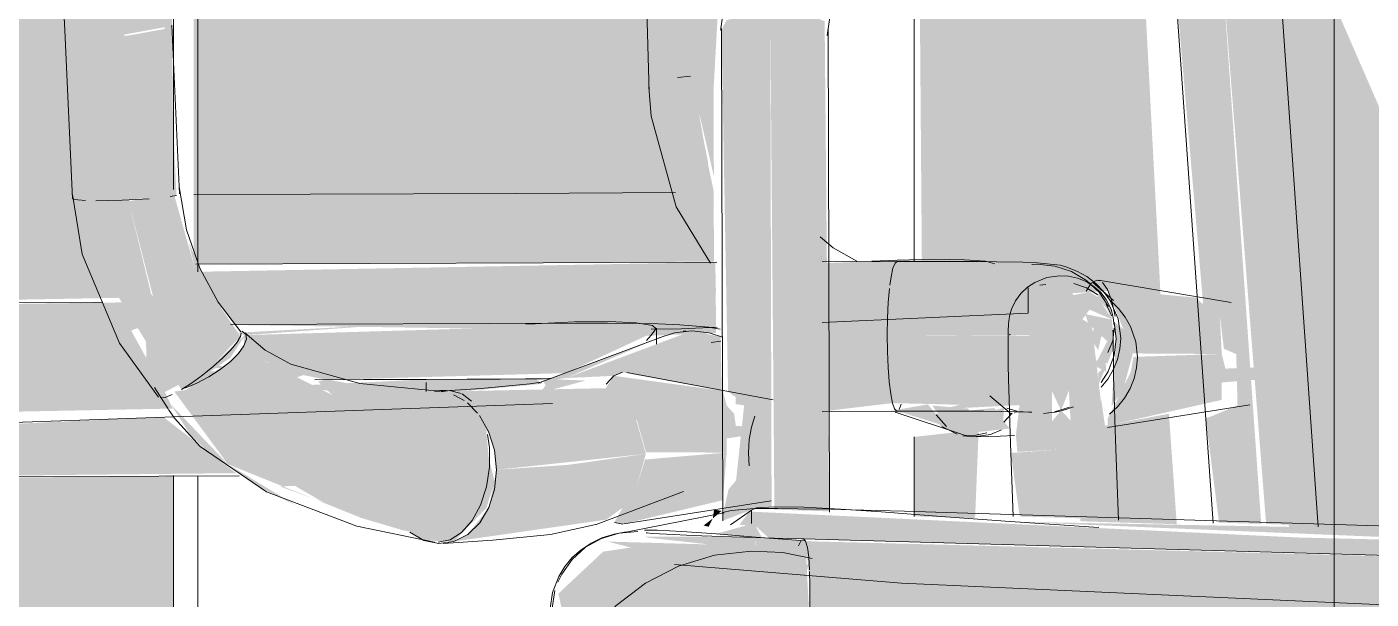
# Model space of a CAD drawing. Header units: inches. Extents: x 31213 to 31218, y -65 to 66.
# Drawn here: x 31217.09232 to 31217.09752, y 65.98001 to 65.98222 of the extents above; entities that cross this region are included whole.
import ezdxf

# ---------------------------------------------------------------- set-up
doc = ezdxf.new("R2010")
doc.units = ezdxf.units.IN
doc.header["$MEASUREMENT"] = 0
for name, color, linetype, lineweight in [('A-GLAZ-CURT', 52, 'Continuous', 9), ('A-WALL-PATT', 111, 'Continuous', 13), ('I-FURN', 30, 'Continuous', 9), ('I-WALL', 2, 'Continuous', 13)]:
    doc.layers.add(name, color=color, linetype=linetype, lineweight=lineweight)

# ---------------------------------------------------------------- blocks, each defined once
blk = doc.blocks.new('FP_108-Looking South West')
at = {"layer": 'A-WALL-PATT', "lineweight": 9}
blk.add_line((-31660.7429612, 65.9724024), (-31660.7429612, 66.1164922), dxfattribs=at)

msp = doc.modelspace()

# ---------------------------------------------------------------- hatches: boundary and pattern name
at = {"layer": 'I-FURN', "lineweight": 5}
h = msp.add_hatch(color=256, dxfattribs=at)
h.paths.add_polyline_path([(31217.0929651, 65.9815744), (31217.0949778, 65.9815836), (31217.0949518, 65.981708), (31217.0949224, 65.9818751), (31217.0949149, 65.9845587), (31217.0944761, 65.9846479), (31217.0935914, 65.9847609), (31217.0933659, 65.9847546), (31217.0931744, 65.9846172), (31217.0930859, 65.9845188), (31217.0929646, 65.9843349), (31217.0929651, 65.981708)], flags=0)
h.paths.add_polyline_path([(31217.0949164, 65.9845717), (31217.0949165, 65.9845723), (31217.0948734, 65.9845802)], flags=0)
h.paths.add_polyline_path([(31217.0950534, 65.9849285), (31217.095364, 65.9852212), (31217.0955539, 65.9853349), (31217.0956676, 65.9853621), (31217.0955604, 65.9853865), (31217.0944376, 65.9853724), (31217.0944378, 65.9850527), (31217.0949978, 65.9849447)], flags=0)
h = msp.add_hatch(color=256, dxfattribs=at)
h.paths.add_polyline_path([(31217.0895427, 65.9811473), (31217.0909302, 65.9811776), (31217.0909035, 65.9819167), (31217.0909419, 65.9823427), (31217.0911976, 65.983974), (31217.0912512, 65.9840974), (31217.0912367, 65.9841218), (31217.090906, 65.9842461), (31217.0901558, 65.9844002), (31217.0898676, 65.984408), (31217.0896344, 65.9842555), (31217.0896448, 65.9841365), (31217.089637, 65.981457), (31217.0896122, 65.9812961), (31217.0895569, 65.9811776)], flags=0)
h.paths.add_polyline_path([(31217.0914758, 65.9843715), (31217.0914758, 65.984295), (31217.0915169, 65.9843167), (31217.091487, 65.9843566)], flags=0)
h.paths.add_polyline_path([(31217.0914758, 65.9843715), (31217.0914308, 65.9842955), (31217.0914596, 65.9843332)], flags=0)
h.paths.add_polyline_path([(31217.091357, 65.9811511), (31217.0928045, 65.9811776), (31217.0927284, 65.9813602), (31217.0927086, 65.9817095), (31217.092634, 65.9843167), (31217.0927447, 65.9845702), (31217.0929283, 65.9847682), (31217.0905317, 65.9847363), (31217.0911978, 65.984567), (31217.0914328, 65.9844633), (31217.0914383, 65.9844335), (31217.091487, 65.9843804), (31217.0915507, 65.9844117), (31217.0916286, 65.9843204), (31217.091652, 65.9841902), (31217.0916376, 65.9841767), (31217.0916519, 65.9840766), (31217.0915945, 65.9839651), (31217.0915487, 65.9838819), (31217.0914701, 65.9835605), (31217.0914836, 65.9834959), (31217.091318, 65.9816864), (31217.0913551, 65.9811776)], flags=0)
h.paths.add_polyline_path([(31217.0912728, 65.9839134), (31217.0912892, 65.9839972), (31217.0912795, 65.9839883), (31217.0912743, 65.9839294)], flags=0)
h.paths.add_polyline_path([(31217.0912559, 65.9841365), (31217.0912624, 65.9842245), (31217.0912289, 65.9842572), (31217.0912453, 65.9841592), (31217.0912554, 65.9841371)], flags=0)
h = msp.add_hatch(color=256, dxfattribs=at)
h.paths.add_polyline_path([(31217.0918154, 65.9746483), (31217.092887, 65.9746536), (31217.092887, 65.9804843), (31217.0916607, 65.980477), (31217.0916706, 65.9766305), (31217.0918066, 65.9747691)], flags=0)
h.paths.add_polyline_path([(31217.0928068, 65.9839985), (31217.0927746, 65.9836668), (31217.0927922, 65.9839176), (31217.0928054, 65.9839909)], flags=0)
h.paths.add_polyline_path([(31217.0928814, 65.9815897), (31217.092887, 65.981605), (31217.0928634, 65.9841364), (31217.0928025, 65.9839176), (31217.0927919, 65.9835709), (31217.0928814, 65.9815938)], flags=0)
h.paths.add_polyline_path([(31217.0928054, 65.9841298), (31217.092887, 65.9842438), (31217.0928634, 65.9842367), (31217.0928068, 65.9841323)], flags=0)
for points in [[(31217.0926057, 65.9821857), (31217.0926586, 65.9821865), (31217.0925835, 65.9836127), (31217.0924821, 65.9836153), (31217.0924836, 65.9835527), (31217.0925275, 65.9835432), (31217.0925247, 65.9834813), (31217.0924856, 65.9834705), (31217.0924993, 65.9829061), (31217.0925574, 65.9821872)], [(31217.0926586, 65.9821865), (31217.0928797, 65.982227), (31217.0927932, 65.983655), (31217.0926886, 65.9836228), (31217.0925835, 65.9836127), (31217.0926221, 65.9829024)], [(31217.0948617, 65.9819836), (31217.0949134, 65.9819859), (31217.094895, 65.9826422), (31217.0948434, 65.9826393)], [(31217.0949134, 65.9819859), (31217.0949769, 65.9819876), (31217.0950032, 65.9824599), (31217.0949941, 65.9826423), (31217.094895, 65.9826422), (31217.0949036, 65.9823147)], [(31217.0926876, 65.9815527), (31217.0928984, 65.9815714), (31217.0928689, 65.9822182), (31217.0927126, 65.9821896), (31217.0926586, 65.9821865), (31217.0926807, 65.9817096)], [(31217.0925864, 65.9815509), (31217.0926876, 65.9815527), (31217.0926586, 65.9821865), (31217.0925574, 65.9821872), (31217.0925792, 65.9817096)], [(31217.094978, 65.981525), (31217.0949537, 65.981708), (31217.0948875, 65.9820323), (31217.0948376, 65.9820272), (31217.0948753, 65.9818554), (31217.094838, 65.9818274), (31217.0948528, 65.9816291), (31217.0949765, 65.9815251)], [(31217.0949777, 65.9816487), (31217.0949764, 65.9820352), (31217.0948875, 65.9820323), (31217.0949765, 65.9816508)], [(31217.0929653, 65.9813047), (31217.0949786, 65.9813152), (31217.0949764, 65.9815836), (31217.0929651, 65.9815744), (31217.0929653, 65.9813099)], [(31217.0929172, 65.98082), (31217.0929991, 65.980876), (31217.0928, 65.9811909), (31217.0927133, 65.9815484), (31217.0926086, 65.9815459), (31217.0926294, 65.9814303), (31217.0926022, 65.9814185), (31217.0925755, 65.9814068), (31217.0925645, 65.981402), (31217.0925818, 65.9813271), (31217.0928657, 65.9808687), (31217.0928965, 65.9808549)], [(31217.0953904, 65.9813141), (31217.0953978, 65.9813425), (31217.0953903, 65.9813152)], [(31217.0955372, 65.9812173), (31217.0959567, 65.9812488), (31217.0960048, 65.9812893), (31217.0960291, 65.9813164), (31217.0956867, 65.9813214), (31217.0955372, 65.9813144)], [(31217.0964668, 65.9808407), (31217.0965275, 65.9809874), (31217.0965135, 65.9811293), (31217.0964719, 65.9812054), (31217.0964618, 65.9811761), (31217.0965011, 65.9811293), (31217.0965136, 65.9810918), (31217.0964145, 65.9811125), (31217.0964264, 65.9810755), (31217.0965, 65.9810074), (31217.0964629, 65.9809356), (31217.0965021, 65.9809206), (31217.0964643, 65.9808847)], [(31217.0969428, 65.9809579), (31217.0969344, 65.9811222), (31217.0968991, 65.9811596), (31217.0968907, 65.9811681), (31217.0968673, 65.9811528), (31217.0968431, 65.9811758), (31217.0965006, 65.9812074), (31217.0965996, 65.9809601), (31217.096891, 65.9809582)], [(31217.0931586, 65.9810307), (31217.0937618, 65.9810738), (31217.093129, 65.9810399), (31217.0931589, 65.9810326)], [(31217.0933587, 65.9808655), (31217.093389, 65.9808763), (31217.0934807, 65.9808583), (31217.0944043, 65.980884), (31217.0947423, 65.9810404), (31217.0947539, 65.9810548), (31217.0943087, 65.9810643), (31217.0931584, 65.9810307), (31217.0931596, 65.9809829), (31217.0932982, 65.9808971), (31217.0933433, 65.9808736)], [(31217.0965978, 65.9809616), (31217.0965895, 65.9810331), (31217.096527, 65.9810808), (31217.0965345, 65.9810162)], [(31217.0929733, 65.9808204), (31217.0929733, 65.9809437), (31217.0927794, 65.9810497), (31217.0927822, 65.980943), (31217.0928654, 65.9808687)], [(31217.0929453, 65.9808331), (31217.0931067, 65.980943), (31217.0931663, 65.9810343), (31217.0931329, 65.9810031), (31217.0929737, 65.9808576), (31217.0929408, 65.9808351)], [(31217.0953984, 65.9807359), (31217.0956691, 65.980768), (31217.0956485, 65.9810319), (31217.0953981, 65.9810309), (31217.0953985, 65.9807427)], [(31217.0941093, 65.9805201), (31217.0940968, 65.9806672), (31217.0940403, 65.9807756), (31217.094, 65.9808056), (31217.0935892, 65.9808389), (31217.0934779, 65.9808604), (31217.093446, 65.9808508), (31217.0935029, 65.9807984), (31217.0932489, 65.9809263), (31217.0931595, 65.9809897), (31217.0931073, 65.9809293), (31217.0933336, 65.9807294), (31217.0936677, 65.980593), (31217.0938885, 65.9805565)], [(31217.0943265, 65.9808548), (31217.0944061, 65.9808649), (31217.0947174, 65.9810001)], [(31217.096501, 65.9806811), (31217.0969427, 65.9807804), (31217.0969428, 65.980848), (31217.0970982, 65.9808602), (31217.0971039, 65.980907), (31217.0969568, 65.9809014), (31217.0969428, 65.9809579), (31217.0966012, 65.9809468), (31217.0965906, 65.9808876), (31217.0965016, 65.9807082)], [(31217.0939248, 65.9808096), (31217.0940396, 65.9808168), (31217.0943129, 65.9808426), (31217.0942878, 65.9808621), (31217.0938645, 65.9808598), (31217.0938645, 65.9808128), (31217.0939116, 65.9808103)], [(31217.0943129, 65.9808095), (31217.0944816, 65.9808552), (31217.0943129, 65.9808625), (31217.0943261, 65.980837), (31217.0943129, 65.9808166)], [(31217.0950271, 65.9805765), (31217.0950271, 65.9806311), (31217.0951176, 65.9806454), (31217.0951227, 65.9806752), (31217.0950627, 65.9806804), (31217.0950562, 65.980727), (31217.095027, 65.9807586), (31217.0950131, 65.9808152), (31217.0945911, 65.9808735), (31217.0945596, 65.9808257), (31217.0946806, 65.9807), (31217.0947151, 65.9805782), (31217.0948606, 65.9805774)], [(31217.0941368, 65.98051), (31217.0947144, 65.9805717), (31217.0946728, 65.9807184), (31217.0945599, 65.9808257), (31217.093912, 65.9808124), (31217.0940241, 65.9807688), (31217.0941103, 65.9806455), (31217.0941289, 65.9805863)], [(31217.0958772, 65.9806778), (31217.0958056, 65.9807631), (31217.0956554, 65.9807367), (31217.0957107, 65.9807302)], [(31217.0959191, 65.9806476), (31217.0961217, 65.9806694), (31217.096062, 65.9807489), (31217.095808, 65.9807233), (31217.0958593, 65.980677)], [(31217.0939716, 65.9802325), (31217.0945613, 65.9803172), (31217.0946249, 65.980364), (31217.0945714, 65.980376), (31217.0946736, 65.9804248), (31217.0947144, 65.9805717), (31217.094414, 65.9805291), (31217.0941368, 65.98051), (31217.0941072, 65.9803642), (31217.0940255, 65.9802598)], [(31217.0946258, 65.9803002), (31217.095012, 65.9803923), (31217.0950271, 65.9805765), (31217.0947112, 65.9805499), (31217.0946733, 65.9804248), (31217.0945706, 65.980376), (31217.0946246, 65.980364), (31217.0945927, 65.9803065), (31217.0946243, 65.9803005)], [(31217.0949736, 65.9803218), (31217.0950072, 65.9803509), (31217.0949785, 65.9803561), (31217.0949736, 65.9803222)], [(31217.0949577, 65.9802898), (31217.0949736, 65.9803218), (31217.0949381, 65.9802947)], [(31217.0951646, 65.9802474), (31217.0951533, 65.9802663), (31217.0951336, 65.9803032), (31217.0949835, 65.9802619), (31217.095147, 65.9802488)], [(31217.0953475, 65.979931), (31217.0953329, 65.9802106), (31217.0945644, 65.9802325), (31217.0946572, 65.9802096), (31217.0945493, 65.9801934), (31217.0943762, 65.9800312), (31217.0943901, 65.9799672), (31217.095197, 65.9799353)], [(31217.0951389, 65.9801969), (31217.0951389, 65.98025), (31217.0947095, 65.9802517), (31217.0947234, 65.9802476), (31217.0950698, 65.9802091)], [(31217.0956403, 65.9801625), (31217.0956403, 65.9802123), (31217.0951389, 65.98025), (31217.0951437, 65.9801839), (31217.0953895, 65.9801711), (31217.0955058, 65.9801671)], [(31217.097899, 65.98002), (31217.097899, 65.9800673), (31217.0985853, 65.9800836), (31217.0985674, 65.9801236), (31217.0967684, 65.9801511), (31217.0956403, 65.9802123), (31217.0956403, 65.9801625), (31217.0967684, 65.9801236), (31217.0967684, 65.980049), (31217.0976565, 65.9800262)]]:
    msp.add_hatch(color=256, dxfattribs=at).paths.add_polyline_path(points, flags=0)
h = msp.add_hatch(color=256, dxfattribs=at)
h.paths.add_polyline_path([(31217.097447, 65.9746842), (31217.0974915, 65.9746843), (31217.0971303, 65.9795731), (31217.0969624, 65.9795533), (31217.0973187, 65.9746858), (31217.0974055, 65.9746843)], flags=0)
h.paths.add_polyline_path([(31217.0970955, 65.9803008), (31217.0969436, 65.982456), (31217.0967741, 65.9824887), (31217.0967525, 65.9825269), (31217.0968723, 65.9811344), (31217.096871, 65.9811523), (31217.0969015, 65.9811287), (31217.0969358, 65.9811039), (31217.0969512, 65.9809781), (31217.0969988, 65.9809575), (31217.0970039, 65.980759), (31217.0968809, 65.9807079), (31217.0969323, 65.9803058), (31217.0970832, 65.9803012)], flags=0)
h = msp.add_hatch(color=256, dxfattribs=at)
h.paths.add_polyline_path([(31217.0974915, 65.9746843), (31217.0977096, 65.9746896), (31217.0973489, 65.9795669), (31217.0971483, 65.9795533), (31217.0972964, 65.9774516)], flags=0)
h.paths.add_polyline_path([(31217.0973148, 65.9802942), (31217.0971469, 65.9825212), (31217.0970461, 65.9824702), (31217.0969436, 65.982456), (31217.0971146, 65.9803003), (31217.0973123, 65.9802942)], flags=0)
h = msp.add_hatch(color=256, dxfattribs=at)
h.paths.add_polyline_path([(31217.0951728, 65.9740827), (31217.0952183, 65.9740828), (31217.0951821, 65.9774094), (31217.0950633, 65.9740837), (31217.0951486, 65.9740828)], flags=0)
h.paths.add_polyline_path([(31217.0950122, 65.9803133), (31217.0951341, 65.9803587), (31217.095201, 65.9803694), (31217.0951958, 65.9822926), (31217.0950261, 65.9822488), (31217.0950071, 65.9822105), (31217.0950327, 65.9808115), (31217.0950621, 65.9807911), (31217.0950622, 65.9807642), (31217.0950948, 65.9807592), (31217.0950636, 65.980469), (31217.0950344, 65.9804345), (31217.0950121, 65.9803323)], flags=0)
h = msp.add_hatch(color=256, dxfattribs=at)
h.paths.add_polyline_path([(31217.0952183, 65.9740828), (31217.0954415, 65.9740883), (31217.0954078, 65.9796243), (31217.0952031, 65.9796022), (31217.0952337, 65.9795806), (31217.0952762, 65.9795814), (31217.095209, 65.9774535)], flags=0)
h.paths.add_polyline_path([(31217.0954239, 65.9803492), (31217.0954063, 65.9822452), (31217.0953009, 65.9822864), (31217.0951958, 65.9822926), (31217.095212, 65.9803561), (31217.0954218, 65.9803493)], flags=0)
h = msp.add_hatch(color=256, dxfattribs=at)
h.paths.add_polyline_path([(31217.0929712, 65.9812838), (31217.0930321, 65.981193), (31217.0929461, 65.9813886)], flags=0)
h.paths.add_polyline_path([(31217.0929991, 65.980876), (31217.0931464, 65.9810254), (31217.0929712, 65.9812838), (31217.0928865, 65.981583), (31217.0927133, 65.9815484), (31217.0928084, 65.9811776)], flags=0)
h = msp.add_hatch(color=256, dxfattribs=at)
h.paths.add_polyline_path([(31217.0947131, 65.9810282), (31217.0949864, 65.9810388), (31217.0949835, 65.9813128), (31217.0929724, 65.9812758), (31217.0931224, 65.9810702), (31217.0947281, 65.9810464), (31217.0947146, 65.98103)], flags=0)
h.paths.add_polyline_path([(31217.0953981, 65.9810309), (31217.0956485, 65.9810319), (31217.0956786, 65.9813096), (31217.0956872, 65.9813155), (31217.0953973, 65.9812846), (31217.095398, 65.9810838)], flags=0)
h.paths.add_polyline_path([(31217.0930885, 65.9810701), (31217.0930828, 65.9810906), (31217.0930882, 65.9810705)], flags=0)
h = msp.add_hatch(color=256, dxfattribs=at)
h.paths.add_polyline_path([(31217.0930332, 65.981151), (31217.0930131, 65.9811812), (31217.093016, 65.9811763)], flags=0)
h.paths.add_polyline_path([(31217.0930511, 65.9811511), (31217.0948358, 65.9811889), (31217.0949857, 65.981195), (31217.0949835, 65.9812919), (31217.093122, 65.9812483), (31217.0930071, 65.9812207), (31217.0930508, 65.9811515)], flags=0)
h.paths.add_polyline_path([(31217.0953973, 65.9812117), (31217.0955372, 65.9812173), (31217.0955372, 65.9813144), (31217.0953971, 65.9813087), (31217.0953973, 65.9812248)], flags=0)
h = msp.add_hatch(color=256, dxfattribs=at)
h.paths.add_polyline_path([(31217.0964295, 65.9810261), (31217.0963945, 65.9810793), (31217.0964315, 65.9811295), (31217.0965176, 65.981092), (31217.096466, 65.9811763), (31217.0964325, 65.981198), (31217.0963687, 65.9811857), (31217.0963103, 65.9812767), (31217.0962078, 65.9812983), (31217.0958162, 65.9812945), (31217.0956705, 65.9812894), (31217.0956497, 65.9810961), (31217.0956485, 65.9810319), (31217.0963372, 65.981029)], flags=0)
h.paths.add_polyline_path([(31217.0965218, 65.9810232), (31217.0964649, 65.9810786), (31217.0964295, 65.9810261), (31217.0964761, 65.9810247)], flags=0)
h = msp.add_hatch(color=256, dxfattribs=at)
h.paths.add_polyline_path([(31217.0961519, 65.9805792), (31217.0963261, 65.9805889), (31217.0963112, 65.9811261), (31217.0962663, 65.9811682), (31217.0961911, 65.9810156), (31217.0961463, 65.9806442)], flags=0)
h.paths.add_polyline_path([(31217.0962865, 65.9806979), (31217.096286, 65.9808138), (31217.0963212, 65.9807395)], flags=0)
h = msp.add_hatch(color=256, dxfattribs=at)
h.paths.add_polyline_path([(31217.0963212, 65.9807395), (31217.0963513, 65.9808162), (31217.096358, 65.9807006)], flags=0)
h.paths.add_polyline_path([(31217.0963261, 65.9805889), (31217.0965037, 65.9805925), (31217.0964766, 65.9807807), (31217.0964753, 65.9807741), (31217.0964399, 65.9810705), (31217.096402, 65.9810927), (31217.0963557, 65.9811716), (31217.0963112, 65.9811261), (31217.0963243, 65.9806442)], flags=0)
h = msp.add_hatch(color=256, dxfattribs=at)
h.paths.add_polyline_path([(31217.09052, 65.9807143), (31217.0909624, 65.980732), (31217.0909146, 65.9811495), (31217.0895427, 65.9811473), (31217.089482, 65.9810695), (31217.0896544, 65.9810373), (31217.0896071, 65.9809329), (31217.0894493, 65.9808132), (31217.0894732, 65.980802), (31217.0895143, 65.9807986), (31217.089514, 65.980735), (31217.0904878, 65.9807149)], flags=0)
h.paths.add_polyline_path([(31217.0913881, 65.9807176), (31217.092884, 65.9807468), (31217.0928532, 65.9808111), (31217.0929185, 65.9808449), (31217.0928654, 65.9808687), (31217.0927801, 65.9809449), (31217.0927232, 65.9810486), (31217.0928594, 65.9811011), (31217.0928144, 65.9811593), (31217.0913579, 65.9811384), (31217.0913876, 65.9807257)], flags=0)
h = msp.add_hatch(color=256, dxfattribs=at)
h.paths.add_polyline_path([(31217.0945606, 65.9808407), (31217.0945913, 65.980836), (31217.0945885, 65.9808376)], flags=0)
h.paths.add_polyline_path([(31217.0950083, 65.9808154), (31217.0950038, 65.9810245), (31217.0948928, 65.9810473), (31217.0944061, 65.9808649), (31217.0945909, 65.9808734), (31217.0946236, 65.9808871), (31217.0950078, 65.9808155)], flags=0)
h = msp.add_hatch(color=256, dxfattribs=at)
h.paths.add_polyline_path([(31217.0964309, 65.9809227), (31217.0964956, 65.9808893), (31217.096492, 65.9809447), (31217.096437, 65.9809249)], flags=0)
h.paths.add_polyline_path([(31217.0958647, 65.9807453), (31217.0962003, 65.9807624), (31217.0962246, 65.9807834), (31217.0962759, 65.9808055), (31217.096291, 65.9808271), (31217.0963509, 65.9808285), (31217.0964309, 65.9809227), (31217.0963943, 65.980976), (31217.0964295, 65.9810261), (31217.0956485, 65.9810319), (31217.0956691, 65.980768), (31217.0959297, 65.9807616)], flags=0)
h.paths.add_polyline_path([(31217.0964647, 65.9809726), (31217.0964761, 65.9810247), (31217.0964295, 65.9810261)], flags=0)
h = msp.add_hatch(color=256, dxfattribs=at)
h.paths.add_polyline_path([(31217.0963201, 65.9807394), (31217.0963541, 65.9807394), (31217.096325, 65.9807439), (31217.0963215, 65.9807427)], flags=0)
h.paths.add_polyline_path([(31217.0965163, 65.9807549), (31217.0965609, 65.9808188), (31217.096599, 65.9809605), (31217.0965345, 65.9810162), (31217.0965166, 65.9807568)], flags=0)
h = msp.add_hatch(color=256, dxfattribs=at)
h.paths.add_polyline_path([(31217.0932996, 65.9804453), (31217.0933562, 65.9804482), (31217.0934664, 65.9803844)], flags=0)
h.paths.add_polyline_path([(31217.093957, 65.9802388), (31217.0940419, 65.9803134), (31217.0940975, 65.9804442), (31217.0941093, 65.9805201), (31217.0935391, 65.9806455), (31217.0933336, 65.9807294), (31217.0931073, 65.9809293), (31217.092935, 65.980819), (31217.0928901, 65.9808125), (31217.0930976, 65.9805314), (31217.0936139, 65.9803236), (31217.0937753, 65.9802759)], flags=0)
h = msp.add_hatch(color=256, dxfattribs=at)
h.paths.add_polyline_path([(31217.0929733, 65.9808963), (31217.0930855, 65.9809058), (31217.0929733, 65.9809437)], flags=0)
h.paths.add_polyline_path([(31217.0931581, 65.9807758), (31217.0931297, 65.9807952), (31217.0930392, 65.9808415), (31217.0931605, 65.9808804), (31217.0929733, 65.9808963), (31217.0929733, 65.9808204), (31217.0931553, 65.9807765)], flags=0)
h.paths.add_polyline_path([(31217.0937454, 65.9807811), (31217.0937778, 65.9808004), (31217.0938001, 65.9808163), (31217.0938645, 65.9808185), (31217.0938645, 65.9808598), (31217.0933444, 65.9808346), (31217.0936195, 65.9807984), (31217.0936202, 65.9808182), (31217.0937015, 65.9807941)], flags=0)
h = msp.add_hatch(color=256, dxfattribs=at)
h.paths.add_polyline_path([(31217.0939716, 65.9802325), (31217.0940975, 65.9803625), (31217.0941293, 65.9804634), (31217.0940975, 65.9805941), (31217.0938881, 65.9805565), (31217.0940975, 65.9804442), (31217.0940418, 65.9803732), (31217.0939616, 65.9803419), (31217.0940201, 65.9802885), (31217.0939676, 65.980272), (31217.0938032, 65.9802674), (31217.0938557, 65.9802369)], flags=0)
h.paths.add_polyline_path([(31217.0940068, 65.9807788), (31217.09397, 65.9808002), (31217.093982, 65.9807811)], flags=0)
h = msp.add_hatch(color=256, dxfattribs=at)
h.paths.add_polyline_path([(31217.0933639, 65.9803704), (31217.0930976, 65.9805314), (31217.093222, 65.9804424)], flags=0)
h.paths.add_polyline_path([(31217.0930976, 65.9805314), (31217.0928768, 65.9807628), (31217.0929518, 65.9806455), (31217.0930248, 65.9805748)], flags=0)
h = msp.add_hatch(color=256, dxfattribs=at)
h.paths.add_polyline_path([(31217.0958754, 65.9806806), (31217.0959698, 65.9807234), (31217.0959622, 65.980747), (31217.0958234, 65.9807583), (31217.0958604, 65.9807031)], flags=0)
h.paths.add_polyline_path([(31217.0960974, 65.9806973), (31217.0961, 65.9807499), (31217.0960663, 65.980741), (31217.0960926, 65.9807031)], flags=0)
h = msp.add_hatch(color=256, dxfattribs=at)
h.paths.add_polyline_path([(31217.0894621, 65.9804723), (31217.090973, 65.9804916), (31217.0909385, 65.9806788), (31217.0905248, 65.9806932), (31217.0905042, 65.9806872), (31217.0894778, 65.980712), (31217.0894183, 65.98062), (31217.0894165, 65.9805742), (31217.0893875, 65.9805742), (31217.0893875, 65.9805481), (31217.089461, 65.9804775), (31217.0894616, 65.9804747)], flags=0)
h.paths.add_polyline_path([(31217.0913986, 65.980479), (31217.093129, 65.980497), (31217.0928463, 65.9807151), (31217.0913868, 65.9806452), (31217.0913982, 65.980486)], flags=0)
h.paths.add_polyline_path([(31217.093175, 65.9804859), (31217.0931699, 65.9804972), (31217.0931744, 65.9804863)], flags=0)
h.paths.add_polyline_path([(31217.0941224, 65.9804901), (31217.0941295, 65.9805157), (31217.0941224, 65.9804932)], flags=0)
h.paths.add_polyline_path([(31217.0930905, 65.9805311), (31217.0930078, 65.9806452), (31217.093087, 65.9805351)], flags=0)
h = msp.add_hatch(color=256, dxfattribs=at)
h.paths.add_polyline_path([(31217.09052, 65.9807143), (31217.0909646, 65.9806886), (31217.0909451, 65.9807159), (31217.0907612, 65.9807152)], flags=0)
h.paths.add_polyline_path([(31217.0905097, 65.9806875), (31217.0904878, 65.9807149), (31217.0904868, 65.9806884)], flags=0)
h.paths.add_polyline_path([(31217.092127, 65.9806903), (31217.092127, 65.9806904), (31217.0926738, 65.9807099)], flags=0)
h.paths.add_polyline_path([(31217.092086, 65.9806931), (31217.0921282, 65.9807254), (31217.0919297, 65.9807197)], flags=0)
h = msp.add_hatch(color=256, dxfattribs=at)
h.paths.add_polyline_path([(31217.0963356, 65.9747674), (31217.0965356, 65.9747713), (31217.0963532, 65.9795956), (31217.0961623, 65.9795801), (31217.0963355, 65.9747713)], flags=0)
h.paths.add_polyline_path([(31217.0963356, 65.9803243), (31217.0963261, 65.9805889), (31217.0961264, 65.9805752), (31217.0961609, 65.9803296), (31217.0963333, 65.9803243)], flags=0)
h = msp.add_hatch(color=256, dxfattribs=at)
h.paths.add_polyline_path([(31217.0965357, 65.9747684), (31217.0967423, 65.9747713), (31217.0965398, 65.9795903), (31217.0963624, 65.9795801), (31217.0965356, 65.9747713)], flags=0)
h.paths.add_polyline_path([(31217.0965425, 65.980318), (31217.0965037, 65.9805925), (31217.0963261, 65.9805889), (31217.0963356, 65.9803243), (31217.0965421, 65.980318)], flags=0)
h = msp.add_hatch(color=256, dxfattribs=at)
h.paths.add_polyline_path([(31217.0992945, 65.9801294), (31217.100803, 65.9801826), (31217.1008312, 65.9802142), (31217.1007962, 65.9802323), (31217.0989939, 65.9801968), (31217.0990296, 65.9801371), (31217.0992916, 65.9801295)], flags=0)
h.paths.add_polyline_path([(31217.0985494, 65.9801507), (31217.0985175, 65.9802174), (31217.0972433, 65.980248), (31217.0951152, 65.9803484), (31217.0950769, 65.9802981), (31217.0951417, 65.9802902), (31217.0951918, 65.9802453), (31217.0957618, 65.9802301), (31217.0983724, 65.9801557)], flags=0)
h = msp.add_hatch(color=256, dxfattribs=at)
h.paths.add_polyline_path([(31217.0983604, 65.9802173), (31217.0985062, 65.9802425), (31217.098496, 65.980265), (31217.0961238, 65.9803096), (31217.0983599, 65.9802174)], flags=0)
h.paths.add_polyline_path([(31217.098984, 65.9802174), (31217.0992411, 65.9802425), (31217.0989767, 65.9802334), (31217.098984, 65.9802175)], flags=0)
h = msp.add_hatch(color=256, dxfattribs=at)
h.paths.add_polyline_path([(31217.0992732, 65.9798195), (31217.0992907, 65.9801301), (31217.0990351, 65.9801212), (31217.0991721, 65.9798224)], flags=0)
h.paths.add_polyline_path([(31217.0984885, 65.9798418), (31217.0985062, 65.9799312), (31217.0985744, 65.9801088), (31217.0985553, 65.980151), (31217.0953328, 65.9802339), (31217.0953494, 65.9800646), (31217.0953475, 65.979931), (31217.0984884, 65.9798418)], flags=0)
h = msp.add_hatch(color=256, dxfattribs=at)
h.paths.add_polyline_path([(31217.0950534, 65.9801583), (31217.0949235, 65.9801477), (31217.0949235, 65.9801294)], flags=0)
h.paths.add_polyline_path([(31217.0946779, 65.9799964), (31217.0946557, 65.9799403), (31217.0945481, 65.9798271)], flags=0)
h.paths.add_polyline_path([(31217.0945776, 65.9794882), (31217.0946912, 65.9797849), (31217.0949619, 65.9799689), (31217.095294, 65.9799753), (31217.0953445, 65.9801432), (31217.0950534, 65.9801583), (31217.0949235, 65.9801194), (31217.0948808, 65.9801165), (31217.0946779, 65.9799964), (31217.0946719, 65.9800208), (31217.0945167, 65.9798416), (31217.0944219, 65.9797003), (31217.0943936, 65.9794936), (31217.0945222, 65.9794903)], flags=0)
at = {"layer": 'I-WALL'}
h = msp.add_hatch(color=256, dxfattribs=at)
h.paths.add_polyline_path([(31217.0971632, 65.9850781), (31217.0971358, 65.9850092), (31217.0972163, 65.9850092), (31217.0971719, 65.9850668)], flags=0)
h.paths.add_polyline_path([(31217.1137283, 65.9767023), (31217.1137283, 65.9911825), (31217.0957528, 65.9912797), (31217.0957528, 65.9861022), (31217.1000478, 65.9861139), (31217.1000478, 65.9856318), (31217.0989745, 65.9854682), (31217.0961909, 65.9854377), (31217.096844, 65.9852793), (31217.0971632, 65.9851455), (31217.0970951, 65.9851415), (31217.0970839, 65.9851275), (31217.0971719, 65.9850852), (31217.0972366, 65.9851136), (31217.097262, 65.9850963), (31217.0973133, 65.9849036), (31217.097339, 65.9848179), (31217.0972785, 65.9846905), (31217.0972425, 65.9846238), (31217.0971645, 65.9843045), (31217.0971655, 65.9841338), (31217.0970188, 65.9824864), (31217.0972028, 65.9802864), (31217.0982744, 65.9802541), (31217.0971818, 65.9827635), (31217.0971004, 65.9831169), (31217.0971554, 65.9833237), (31217.0972189, 65.9834898), (31217.0972544, 65.9835425), (31217.0972857, 65.9836247), (31217.0974852, 65.9838128), (31217.0978246, 65.9839889), (31217.0982165, 65.9840832), (31217.1023547, 65.9846978), (31217.1024886, 65.9846693), (31217.1025507, 65.9844866), (31217.1025262, 65.9844531), (31217.1025145, 65.9844296), (31217.102327, 65.9843096), (31217.1022197, 65.9839259), (31217.1019425, 65.9829251), (31217.1016974, 65.9817018), (31217.1016439, 65.9812277), (31217.1038891, 65.9811595), (31217.1028476, 65.9835547), (31217.1027912, 65.9838963), (31217.1027919, 65.984052), (31217.1028425, 65.9841725), (31217.1029024, 65.9842758), (31217.102915, 65.9842907), (31217.1029461, 65.9843812), (31217.1031359, 65.98456), (31217.1034814, 65.984728), (31217.1038326, 65.9848178), (31217.1077784, 65.9853977), (31217.1078859, 65.9853741), (31217.1079286, 65.985234), (31217.107896, 65.9851893), (31217.1079137, 65.9851467), (31217.1077245, 65.9850295), (31217.1076044, 65.9846014), (31217.1073605, 65.9837112), (31217.1071487, 65.9826659), (31217.1070293, 65.9818271), (31217.1069972, 65.9818205), (31217.1070278, 65.9818093), (31217.106844, 65.9811035), (31217.1067361, 65.9809372), (31217.1065185, 65.9807116), (31217.1063555, 65.9806242), (31217.1063163, 65.9806628), (31217.1062672, 65.9806454), (31217.1060058, 65.9805165), (31217.1059022, 65.9805076), (31217.1057391, 65.9804359), (31217.1052392, 65.9804371), (31217.106892, 65.9768), (31217.111665, 65.9767318)], flags=0)
h.paths.add_polyline_path([(31217.1064468, 65.9768064), (31217.1047885, 65.9804551), (31217.1046542, 65.9804468), (31217.1062874, 65.9768087)], flags=0)
h.paths.add_polyline_path([(31217.1058394, 65.9768151), (31217.1041736, 65.9804656), (31217.1039977, 65.9804706), (31217.1015, 65.98051), (31217.1013624, 65.980108), (31217.1013011, 65.9800342), (31217.1010623, 65.9797834), (31217.1008918, 65.9796918), (31217.1008841, 65.9797243), (31217.100796, 65.979659), (31217.1007117, 65.9773346), (31217.1009161, 65.9768854), (31217.1050931, 65.9768258)], flags=0)
h.paths.add_polyline_path([(31217.1002697, 65.9768947), (31217.1002831, 65.9772563), (31217.1001975, 65.9774439), (31217.1002032, 65.9770009), (31217.1002508, 65.976895)], flags=0)
h.paths.add_polyline_path([(31217.0997602, 65.976902), (31217.0997622, 65.9769427), (31217.0985712, 65.9795203), (31217.0984037, 65.9795261), (31217.0972277, 65.9795462), (31217.0974441, 65.9769351), (31217.0997322, 65.9769024)], flags=0)
h.paths.add_polyline_path([(31217.0970079, 65.9769413), (31217.0968018, 65.9795713), (31217.0964229, 65.9795727), (31217.0965421, 65.976948), (31217.0970056, 65.9769413)], flags=0)
h.paths.add_polyline_path([(31217.0961097, 65.9769541), (31217.0959856, 65.9795943), (31217.0957528, 65.9795726), (31217.0957528, 65.9769592), (31217.0960781, 65.9769546)], flags=0)
h.paths.add_polyline_path([(31217.0998087, 65.9778789), (31217.0998276, 65.9782571), (31217.0992577, 65.979509), (31217.0990797, 65.9795017), (31217.0997813, 65.97794)], flags=0)
h.paths.add_polyline_path([(31217.1003263, 65.9781813), (31217.1003587, 65.9795457), (31217.1003007, 65.9795187), (31217.1002433, 65.9783638), (31217.1003162, 65.9782034)], flags=0)
h.paths.add_polyline_path([(31217.0998733, 65.9791767), (31217.0998708, 65.9794917), (31217.0997322, 65.9794867), (31217.0998708, 65.9791822)], flags=0)
h.paths.add_polyline_path([(31217.0981376, 65.9833117), (31217.098196, 65.9834037), (31217.098185, 65.9833727), (31217.098144, 65.9833199)], flags=0)
h.paths.add_polyline_path([(31217.099622, 65.9802115), (31217.0999253, 65.9802223), (31217.0999615, 65.9804289), (31217.1000198, 65.9806373), (31217.1000427, 65.980743), (31217.0999723, 65.9807471), (31217.0999697, 65.9807956), (31217.0999376, 65.9808193), (31217.0999507, 65.9809087), (31217.099957, 65.9809664), (31217.100009, 65.9809673), (31217.1000109, 65.9810149), (31217.1000604, 65.9810288), (31217.1000641, 65.9810633), (31217.1001714, 65.9811058), (31217.1002607, 65.981142), (31217.1002607, 65.9811758), (31217.1004314, 65.9812027), (31217.1005362, 65.981193), (31217.1005786, 65.9812033), (31217.1006572, 65.9812544), (31217.1009866, 65.9812747), (31217.1011995, 65.9824757), (31217.1013517, 65.9831331), (31217.1013688, 65.9831597), (31217.1016033, 65.9840834), (31217.1015897, 65.9842008), (31217.0988947, 65.9837795), (31217.0983642, 65.9836758), (31217.0983067, 65.9836239), (31217.0982658, 65.9835754), (31217.098185, 65.983498), (31217.098144, 65.9833496), (31217.0981128, 65.9833567), (31217.0981035, 65.9833117), (31217.0980954, 65.9831193), (31217.0988046, 65.9815248), (31217.0993984, 65.9802201), (31217.0996198, 65.9802116)], flags=0)
h.paths.add_polyline_path([(31217.1003355, 65.9802197), (31217.1004162, 65.9802224), (31217.1004153, 65.9806069), (31217.1003218, 65.9805922), (31217.100248, 65.9804188), (31217.1003451, 65.9804119), (31217.1003356, 65.9802213)], flags=0)
h.paths.add_polyline_path([(31217.0989276, 65.9802343), (31217.09799, 65.9823683), (31217.0979796, 65.9824001), (31217.0977425, 65.9830354), (31217.0977333, 65.983118), (31217.0977413, 65.983488), (31217.0976326, 65.9834029), (31217.0975617, 65.9833148), (31217.0975467, 65.9832926), (31217.0975279, 65.9831634), (31217.0975333, 65.9828963), (31217.0975654, 65.9828963), (31217.0987481, 65.9802397), (31217.0988538, 65.9802366)], flags=0)
h.paths.add_polyline_path([(31217.0967688, 65.9802995), (31217.0967384, 65.9807268), (31217.0963589, 65.9806555), (31217.0963865, 65.9805834), (31217.0963963, 65.9803108), (31217.0967499, 65.9803001)], flags=0)
h.paths.add_polyline_path([(31217.0959884, 65.9803231), (31217.096005, 65.980731), (31217.0959309, 65.9806572), (31217.0957528, 65.9806371), (31217.0957528, 65.9803302), (31217.0959856, 65.9803232)], flags=0)
h.paths.add_polyline_path([(31217.1001375, 65.9804237), (31217.1002273, 65.9806195), (31217.1002032, 65.9805955), (31217.1001533, 65.9804652)], flags=0)
h.paths.add_polyline_path([(31217.1008335, 65.9805089), (31217.1008337, 65.9805888), (31217.1007437, 65.9805866), (31217.1007152, 65.9805094), (31217.1008335, 65.9805093)], flags=0)
h.paths.add_polyline_path([(31217.0961396, 65.9807261), (31217.096167, 65.9807484), (31217.0961396, 65.9807324), (31217.0961396, 65.9807272)], flags=0)
h.paths.add_polyline_path([(31217.0961758, 65.9807357), (31217.0962072, 65.9807657), (31217.0961793, 65.9807446)], flags=0)
h.paths.add_polyline_path([(31217.1002123, 65.981112), (31217.1001752, 65.981142), (31217.100216, 65.9811176)], flags=0)
h.paths.add_polyline_path([(31217.1050487, 65.9811186), (31217.1062479, 65.981163), (31217.1062512, 65.9812053), (31217.1063439, 65.9814973), (31217.1064429, 65.9819186), (31217.1065279, 65.9825568), (31217.106809, 65.9839096), (31217.1068255, 65.9839355), (31217.1070471, 65.9847844), (31217.1070371, 65.9849281), (31217.1043832, 65.9845149), (31217.1039325, 65.9844218), (31217.1038458, 65.9843536), (31217.1037502, 65.9842165), (31217.1037317, 65.9841259), (31217.1037002, 65.9841201), (31217.1036913, 65.9840773), (31217.103697, 65.9838623), (31217.1044064, 65.9822697), (31217.1049252, 65.981128), (31217.1050489, 65.9811187)], flags=0)
h.paths.add_polyline_path([(31217.1044765, 65.9811417), (31217.1035807, 65.9831902), (31217.1033873, 65.9837257), (31217.1033488, 65.9840001), (31217.1033671, 65.9841905), (31217.1033639, 65.9842388), (31217.1032635, 65.9841408), (31217.1032088, 65.9840845), (31217.103191, 65.9840548), (31217.1031759, 65.9839406), (31217.1031804, 65.9836767), (31217.1032116, 65.9836857), (31217.1043404, 65.9811458), (31217.1044042, 65.9811439)], flags=0)
h.paths.add_polyline_path([(31217.096707, 65.9811684), (31217.0966229, 65.982766), (31217.0966716, 65.9832317), (31217.0969082, 65.9847061), (31217.0969504, 65.9848162), (31217.0969396, 65.984836), (31217.0966132, 65.9849572), (31217.0957912, 65.9851183), (31217.0957528, 65.9850983), (31217.0957825, 65.9813157), (31217.0960614, 65.9812915), (31217.0960614, 65.9812619), (31217.0961717, 65.9812602), (31217.0962583, 65.9811857), (31217.0964994, 65.9812021), (31217.0967022, 65.9811692)], flags=0)
h.paths.add_polyline_path([(31217.1064707, 65.9812483), (31217.1064433, 65.9812574), (31217.1064625, 65.9812492)], flags=0)
h.paths.add_polyline_path([(31217.0983573, 65.9835898), (31217.0984076, 65.9836531), (31217.0983878, 65.9836116), (31217.0983642, 65.9835947)], flags=0)
h.paths.add_polyline_path([(31217.1036098, 65.983885), (31217.1036359, 65.9839205), (31217.1036034, 65.983916), (31217.1036086, 65.9838906)], flags=0)
h.paths.add_polyline_path([(31217.1039325, 65.9843425), (31217.1039762, 65.9844013), (31217.1039685, 65.9843684), (31217.1039363, 65.9843453)], flags=0)
h.paths.add_polyline_path([(31217.0969756, 65.9846415), (31217.0970357, 65.9846611), (31217.0969816, 65.9847129), (31217.0969769, 65.9846562)], flags=0)
h.paths.add_polyline_path([(31217.0969547, 65.9848496), (31217.0969475, 65.9850409), (31217.0969243, 65.9849393), (31217.0969509, 65.9848541)], flags=0)
h.paths.add_polyline_path([(31217.0973683, 65.9848921), (31217.097308, 65.9849384), (31217.0973278, 65.9849829), (31217.097367, 65.984895)], flags=0)
h.paths.add_polyline_path([(31217.1137283, 65.9937278), (31217.1137283, 66.0119541), (31217.1034986, 66.0118791), (31217.1032327, 66.0116714), (31217.1029024, 66.0116534), (31217.1025689, 66.0116034), (31217.0957528, 66.0116716), (31217.0957528, 66.0104943), (31217.0959208, 66.0102512), (31217.0957528, 66.0100452), (31217.0957528, 65.9937969), (31217.111665, 65.9937357)], flags=0)
h.paths.add_polyline_path([(31217.1049508, 66.0144949), (31217.1137283, 66.0145734), (31217.1137283, 66.0237479), (31217.0957528, 66.0224091), (31217.0957528, 66.0187298), (31217.1025689, 66.018615), (31217.1030415, 66.0185531), (31217.1034961, 66.0183587), (31217.1038614, 66.0180803), (31217.1040143, 66.0180774), (31217.1040604, 66.0179968), (31217.1039514, 66.0179968), (31217.104283, 66.0176068), (31217.1043893, 66.0176051), (31217.1051432, 66.0155738), (31217.1050242, 66.0155739), (31217.1049873, 66.0150319)], flags=0)

# ---------------------------------------------------------------- linework, layer by layer
at = {"layer": 'I-FURN'}
for p, q in [((31217.0929813, 65.9812762), (31217.0929813, 65.9844049)), ((31217.092887, 65.9841937), (31217.092887, 65.9815938)), ((31217.0923908, 65.9836487), (31217.0924667, 65.9822093)), ((31217.0947271, 65.9819698), (31217.0947091, 65.9826101)), ((31217.0969092, 65.980303), (31217.0967527, 65.9825204)), ((31217.0971571, 65.9825481), (31217.0973162, 65.9802894)), ((31217.0924667, 65.9822093), (31217.0924964, 65.9815593)), ((31217.0928805, 65.9822296), (31217.0929103, 65.9815769)), ((31217.0950043, 65.9822164), (31217.0950047, 65.9822094)), ((31217.0950064, 65.9822168), (31217.0950071, 65.9822105)), ((31217.0950119, 65.9803129), (31217.0950068, 65.9822168)), ((31217.0954196, 65.9822194), (31217.0954249, 65.9803464)), ((31217.0948376, 65.9820272), (31217.0948875, 65.9820323)), ((31217.092909, 65.9816042), (31217.0929087, 65.9816058)), ((31217.0929093, 65.9816043), (31217.0929367, 65.9814382)), ((31217.0924961, 65.9815751), (31217.0925339, 65.9813445)), ((31217.0928984, 65.9815714), (31217.0928741, 65.9815669)), ((31217.0929727, 65.9813058), (31217.0949896, 65.9813131)), ((31217.0953965, 65.9813146), (31217.0956869, 65.9813156)), ((31217.0956864, 65.9813156), (31217.0956872, 65.9813155)), ((31217.0962074, 65.9813044), (31217.0962298, 65.9813052)), ((31217.0962258, 65.9813053), (31217.0962097, 65.9813045)), ((31217.0961943, 65.9812133), (31217.0961943, 65.981117)), ((31217.0962616, 65.9812262), (31217.0962394, 65.9812244)), ((31217.0964432, 65.9812353), (31217.0965242, 65.981165)), ((31217.0964719, 65.9812407), (31217.0964595, 65.9812431)), ((31217.0964654, 65.9812429), (31217.0969793, 65.9811577)), ((31217.0953971, 65.98108), (31217.0961934, 65.9811158)), ((31217.0964962, 65.9811493), (31217.0965179, 65.9811053)), ((31217.0944419, 65.9810771), (31217.0931074, 65.9810722)), ((31217.0942865, 65.981075), (31217.0942505, 65.9810732)), ((31217.0947558, 65.9810583), (31217.0947558, 65.9809963)), ((31217.096527, 65.9810808), (31217.0965345, 65.9810162)), ((31217.0942981, 65.980845), (31217.0947874, 65.9810284)), ((31217.0948585, 65.9810456), (31217.094871, 65.9810467)), ((31217.0950045, 65.9810074), (31217.0949673, 65.9810029)), ((31217.0943136, 65.9808625), (31217.0943501, 65.9808639)), ((31217.0946411, 65.9808866), (31217.0952075, 65.9807809)), ((31217.0928132, 65.9808284), (31217.0928664, 65.9807463)), ((31217.0938645, 65.9808472), (31217.0938645, 65.9808128)), ((31217.093922, 65.9808118), (31217.0939547, 65.9808163)), ((31217.0939551, 65.9808163), (31217.094, 65.9808056)), ((31217.094012, 65.9807777), (31217.09397, 65.9808002)), ((31217.0940032, 65.980804), (31217.0940403, 65.9807756)), ((31217.0940636, 65.9807292), (31217.0940241, 65.9807688)), ((31217.0957029, 65.9807634), (31217.0956944, 65.9807431)), ((31217.0961287, 65.9807253), (31217.0960452, 65.9807955)), ((31217.0961504, 65.9807366), (31217.0961114, 65.980749)), ((31217.0963541, 65.9807528), (31217.0962955, 65.9807342)), ((31217.0970521, 65.9807611), (31217.0965011, 65.9806732)), ((31217.0953972, 65.980736), (31217.0956868, 65.980737)), ((31217.0959475, 65.9806443), (31217.0956796, 65.9807327)), ((31217.0958372, 65.9807225), (31217.0958772, 65.9806778)), ((31217.0960997, 65.9806939), (31217.0961316, 65.9807285)), ((31217.0959191, 65.9806476), (31217.0958593, 65.980677)), ((31217.0959833, 65.9806371), (31217.095941, 65.9806417)), ((31217.095947, 65.9806443), (31217.0959788, 65.9806415)), ((31217.0959788, 65.9806415), (31217.0960333, 65.9806524)), ((31217.096533, 65.9805904), (31217.0965429, 65.9803156)), ((31217.0951116, 65.980576), (31217.0951146, 65.9805257)), ((31217.0961356, 65.9803292), (31217.0961267, 65.9805753)), ((31217.0931415, 65.9804862), (31217.0913975, 65.9804796)), ((31217.092887, 65.9804882), (31217.092887, 65.9746536)), ((31217.0929813, 65.9746774), (31217.0929813, 65.9804861)), ((31217.0948606, 65.9804261), (31217.0945228, 65.9802982)), ((31217.0951992, 65.9803902), (31217.0946287, 65.9803006)), ((31217.095018, 65.9803435), (31217.0946307, 65.9802679)), ((31217.0951231, 65.9803538), (31217.0950415, 65.9802977)), ((31217.0951233, 65.9803023), (31217.0951233, 65.9803552)), ((31217.0958357, 65.9803457), (31217.0985025, 65.9802649)), ((31217.0946258, 65.9803002), (31217.0945927, 65.9803065)), ((31217.0964668, 65.9802874), (31217.0961237, 65.9803096)), ((31217.0951389, 65.98025), (31217.0953325, 65.9802347)), ((31217.0953046, 65.9802157), (31217.0953151, 65.9802367)), ((31217.0953243, 65.980243), (31217.098562, 65.9801509)), ((31217.0943524, 65.9799752), (31217.0943629, 65.9800429))]:
    msp.add_line(p, q, dxfattribs=at)
for points in [[(31217.0950046, 65.9822163, 0), (31217.0951164, 65.9829906, 0), (31217.0951326, 65.9830646, 0)], [(31217.0954164, 65.9821895, 0), (31217.0955262, 65.9829389, 0), (31217.0955362, 65.9829841, 0)], [(31217.0949643, 65.9813096, 0), (31217.0948312, 65.981527, 0), (31217.0947353, 65.9818782, 0), (31217.0947261, 65.9819895, 0)], [(31217.0929652, 65.9815743, 0), (31217.0934175, 65.9815757, 0), (31217.0942129, 65.9815792, 0), (31217.0948289, 65.9815827, 0)], [(31217.0925462, 65.9815518, 0), (31217.0925166, 65.9815538, 0), (31217.0924997, 65.9815568, 0), (31217.0924966, 65.9815605, 0)], [(31217.0926876, 65.9815527, 0), (31217.0926347, 65.9815512, 0), (31217.0925864, 65.9815509, 0)], [(31217.0927929, 65.9815585, 0), (31217.0927415, 65.9815552, 0), (31217.0926876, 65.9815527, 0)], [(31217.0929367, 65.9814382, 0), (31217.0929885, 65.9812904, 0), (31217.0930601, 65.9811589, 0), (31217.0931476, 65.9810436, 0)], [(31217.0955308, 65.9813174, 0), (31217.0954391, 65.9813686, 0), (31217.0953893, 65.981411, 0)], [(31217.0925339, 65.9813445, 0), (31217.0926775, 65.9809996, 0), (31217.0928293, 65.9807909, 0)], [(31217.0955895, 65.9813173, 0), (31217.0956867, 65.9813214, 0), (31217.0958288, 65.9813241, 0), (31217.0959474, 65.9813223, 0), (31217.0960291, 65.9813164, 0), (31217.0960647, 65.9813071, 0)], [(31217.0956586, 65.981224, 0), (31217.0956632, 65.981256, 0), (31217.0956705, 65.9812894, 0), (31217.0956786, 65.9813096, 0), (31217.0956864, 65.9813156, 0)], [(31217.0956869, 65.9813156, 0), (31217.0958106, 65.9813159, 0), (31217.0959163, 65.9813158, 0), (31217.0960028, 65.9813152, 0), (31217.0960717, 65.9813145, 0), (31217.0961726, 65.9813127, 0), (31217.0962288, 65.9813108, 0), (31217.096317, 65.9813009, 0), (31217.0963399, 65.9812949, 0), (31217.0963825, 65.9812786, 0), (31217.0964208, 65.9812573, 0), (31217.0964553, 65.981231, 0), (31217.0964853, 65.9812003, 0), (31217.0965103, 65.9811658, 0), (31217.0965419, 65.9810935, 0), (31217.0965519, 65.9810193, 0)], [(31217.0962298, 65.9813052, 0), (31217.0962973, 65.981298, 0), (31217.0963616, 65.9812769, 0), (31217.0964195, 65.9812426, 0), (31217.0964679, 65.9811969, 0), (31217.0965044, 65.981142, 0)], [(31217.0961267, 65.9805753, 0), (31217.0961229, 65.9806894, 0), (31217.0961201, 65.9807836, 0), (31217.0961181, 65.9808589, 0), (31217.0961169, 65.9809176, 0), (31217.096116, 65.9810011, 0), (31217.0961164, 65.9810457, 0), (31217.0961177, 65.9810728, 0), (31217.0961189, 65.9810858, 0), (31217.09612, 65.9810941, 0), (31217.0961217, 65.9811041, 0), (31217.0961238, 65.9811132, 0), (31217.0961293, 65.9811309, 0), (31217.0961448, 65.9811634, 0), (31217.0961657, 65.9811918, 0), (31217.0961914, 65.9812161, 0), (31217.0962191, 65.9812346, 0), (31217.0962659, 65.9812536, 0), (31217.096314, 65.9812609, 0)], [(31217.096314, 65.9812609, 0), (31217.0963501, 65.9812592, 0), (31217.0963853, 65.9812514, 0), (31217.0964184, 65.9812379, 0), (31217.0964485, 65.981219, 0), (31217.0964746, 65.9811954, 0), (31217.0964953, 65.9811687, 0), (31217.0965075, 65.9811467, 0), (31217.0965146, 65.9811295, 0), (31217.0965189, 65.9811163, 0), (31217.0965215, 65.981106, 0), (31217.0965232, 65.9810974, 0), (31217.0965266, 65.9810694, 0)], [(31217.0963702, 65.9812311, 0), (31217.0964197, 65.9812144, 0), (31217.0964627, 65.9811865, 0)], [(31217.0964595, 65.9812431, 0), (31217.0964381, 65.9812318, 0), (31217.0964181, 65.9812016, 0)], [(31217.0965306, 65.9811039, 0), (31217.0965176, 65.9811627, 0), (31217.0965006, 65.9812074, 0), (31217.0964808, 65.9812348, 0)], [(31217.0956485, 65.9810319, 0), (31217.0956497, 65.9810961, 0), (31217.0956526, 65.9811569, 0), (31217.0956572, 65.9812111, 0)], [(31217.096512, 65.9811644, 0), (31217.0965434, 65.9811344, 0), (31217.0965697, 65.9811007, 0), (31217.0965903, 65.9810642, 0), (31217.0966103, 65.9810051, 0), (31217.0966166, 65.9809459, 0)], [(31217.0913563, 65.9811509, 0), (31217.0919956, 65.981154, 0), (31217.092613, 65.9811578, 0)], [(31217.0947539, 65.9810548, 0), (31217.0947401, 65.9810685, 0), (31217.0946772, 65.9810783, 0), (31217.0945721, 65.981083, 0), (31217.0944368, 65.9810819, 0), (31217.0942865, 65.981075, 0)], [(31217.0950022, 65.9810537, 0), (31217.0949583, 65.9810615, 0), (31217.0948454, 65.9810709, 0), (31217.0947622, 65.9810741, 0), (31217.0946882, 65.9810759, 0), (31217.0945655, 65.9810773, 0), (31217.0944419, 65.9810771, 0)], [(31217.0947346, 65.9810539, 0), (31217.0948511, 65.9810554, 0), (31217.0949908, 65.9810616, 0)], [(31217.0965264, 65.9810576, 0), (31217.096521, 65.9810093, 0), (31217.0965021, 65.9809638, 0)], [(31217.093149, 65.9810403, 0), (31217.0931464, 65.9810254, 0), (31217.093133, 65.9810031, 0), (31217.0931097, 65.980975, 0), (31217.0930781, 65.980943, 0), (31217.0930404, 65.9809092, 0), (31217.0929991, 65.980876, 0)], [(31217.0931073, 65.9809293, 0), (31217.0931385, 65.9809605, 0), (31217.0931595, 65.9809897, 0), (31217.093169, 65.9810148, 0), (31217.0931663, 65.9810343, 0), (31217.0931515, 65.9810467, 0)], [(31217.093163, 65.9810394, 0), (31217.0932416, 65.9809727, 0), (31217.0933411, 65.9809184, 0), (31217.093608, 65.9808439, 0), (31217.0938738, 65.9808184, 0), (31217.093943, 65.9808165, 0)], [(31217.0947168, 65.9810097, 0), (31217.094735, 65.9810314, 0), (31217.0947532, 65.9810547, 0)], [(31217.0948928, 65.9810473, 0), (31217.0948258, 65.9810404, 0), (31217.0947627, 65.9810193, 0)], [(31217.0950109, 65.9810233, 0), (31217.0949594, 65.9810397, 0), (31217.0948928, 65.9810473, 0)], [(31217.0956856, 65.9807371, 0), (31217.0956771, 65.9807455, 0), (31217.0956691, 65.980768, 0), (31217.095662, 65.9808035, 0), (31217.0956562, 65.9808502, 0), (31217.0956519, 65.9809058, 0), (31217.0956493, 65.9809674, 0), (31217.0956485, 65.9810319, 0)], [(31217.0961207, 65.9810342, 0), (31217.0961235, 65.9810339, 0), (31217.0961226, 65.9810303, 0)], [(31217.0965519, 65.9810193, 0), (31217.0965486, 65.9809775, 0), (31217.0965389, 65.9809365, 0), (31217.0965231, 65.9808972, 0), (31217.0965015, 65.9808605, 0), (31217.0964765, 65.9808295, 0)], [(31217.0965345, 65.9810162, 0), (31217.0965266, 65.9809516, 0), (31217.0965037, 65.9808903, 0), (31217.0964768, 65.9808477, 0)], [(31217.096533, 65.9805904, 0), (31217.0965292, 65.980703, 0), (31217.0965264, 65.9807957, 0), (31217.0965246, 65.9808695, 0), (31217.0965234, 65.9809264, 0), (31217.0965225, 65.9810051, 0), (31217.096523, 65.9810412, 0), (31217.096522, 65.9810496, 0)], [(31217.0929305, 65.9808263, 0), (31217.0929765, 65.980845, 0), (31217.0930234, 65.9808695, 0), (31217.093068, 65.9808983, 0), (31217.0931073, 65.9809293, 0)], [(31217.0966166, 65.9809459, 0), (31217.0966133, 65.9809041, 0), (31217.0966037, 65.9808633, 0), (31217.0965879, 65.9808241, 0), (31217.0965665, 65.9807875, 0), (31217.0965397, 65.9807542, 0), (31217.0965083, 65.980725, 0)], [(31217.0929991, 65.980876, 0), (31217.0929571, 65.9808455, 0), (31217.0929172, 65.98082, 0)], [(31217.0934337, 65.9808583, 0), (31217.0936217, 65.9808588, 0), (31217.0938645, 65.9808598, 0)], [(31217.0938645, 65.9808598, 0), (31217.0940226, 65.9808603, 0), (31217.0941512, 65.9808609, 0), (31217.0942484, 65.9808616, 0), (31217.0943129, 65.9808625, 0)], [(31217.0938965, 65.9808123, 0), (31217.0940767, 65.9808241, 0), (31217.094265, 65.9808424, 0), (31217.0943096, 65.9808492, 0), (31217.0943109, 65.98085, 0)], [(31217.0945604, 65.9808407, 0), (31217.0945911, 65.9808735, 0), (31217.0946241, 65.9808872, 0)], [(31217.0928821, 65.9808011, 0), (31217.0928542, 65.9807901, 0), (31217.0928355, 65.9807878, 0)], [(31217.0943539, 65.980766, 0), (31217.0919736, 65.9806821, 0), (31217.0913918, 65.9806856, 0)], [(31217.0963692, 65.980754, 0), (31217.0963392, 65.9807431, 0), (31217.0963161, 65.9807369, 0), (31217.0962984, 65.9807333, 0), (31217.0962843, 65.9807311, 0), (31217.0962633, 65.9807288, 0), (31217.0962525, 65.980728, 0)], [(31217.092868, 65.9807439, 0), (31217.0928904, 65.9807093, 0), (31217.0929904, 65.9806007, 0), (31217.0932473, 65.9804243, 0), (31217.0935966, 65.9802926, 0), (31217.0938973, 65.9802307, 0)], [(31217.0941368, 65.98051, 0), (31217.0941289, 65.9805863, 0), (31217.0941063, 65.9806581, 0), (31217.0940706, 65.9807203, 0)], [(31217.0951361, 65.9807172, 0), (31217.0951227, 65.9806752, 0), (31217.0951144, 65.980627, 0), (31217.0951116, 65.980576, 0)], [(31217.0956868, 65.980737, 0), (31217.0958193, 65.9807374, 0), (31217.0959313, 65.9807372, 0), (31217.0960207, 65.9807365, 0), (31217.0960891, 65.9807357, 0), (31217.0961391, 65.9807348, 0), (31217.0961738, 65.9807339, 0), (31217.0961962, 65.9807331, 0), (31217.0962083, 65.9807326, 0), (31217.0962077, 65.9807324, 0)], [(31217.0941018, 65.9806463, 0), (31217.094109, 65.9805961, 0), (31217.0941093, 65.9805201, 0)], [(31217.0960904, 65.9806641, 0), (31217.0960476, 65.9806462, 0), (31217.0959833, 65.9806371, 0)], [(31217.0961412, 65.9806428, 0), (31217.0960852, 65.9806401, 0), (31217.0959924, 65.9806372, 0)], [(31217.0941093, 65.9805201, 0), (31217.0940975, 65.9804442, 0), (31217.0940745, 65.9803738, 0), (31217.0940419, 65.9803134, 0), (31217.0940018, 65.9802674, 0), (31217.093957, 65.9802388, 0), (31217.0939106, 65.9802296, 0)], [(31217.0939137, 65.9802247, 0), (31217.0939716, 65.9802325, 0), (31217.0940255, 65.9802598, 0), (31217.0940718, 65.9803047, 0), (31217.0941072, 65.9803642, 0), (31217.0941293, 65.9804342, 0), (31217.0941368, 65.98051, 0)], [(31217.0958359, 65.9803457, 0), (31217.0957149, 65.9803498, 0), (31217.0956052, 65.980353, 0), (31217.09551, 65.9803554, 0), (31217.0954301, 65.9803572, 0), (31217.0953025, 65.9803595, 0), (31217.0952235, 65.9803604, 0), (31217.0951353, 65.9803602, 0), (31217.0950445, 65.9803522, 0), (31217.0950124, 65.9803443, 0), (31217.0950085, 65.9803431, 0)], [(31217.095625, 65.9803471, 0), (31217.0954688, 65.9803583, 0), (31217.0953263, 65.9803651, 0), (31217.0952133, 65.9803667, 0), (31217.0951429, 65.9803628, 0), (31217.0951231, 65.9803538, 0)], [(31217.0961238, 65.9803096, 0), (31217.0958744, 65.9803275, 0), (31217.095625, 65.9803471, 0)], [(31217.0939305, 65.9802249, 0), (31217.0941228, 65.9802376, 0), (31217.0943457, 65.9802597, 0), (31217.0945213, 65.9802981, 0)], [(31217.0947095, 65.9802768, 0), (31217.0947584, 65.9802763, 0), (31217.0948542, 65.9802711, 0), (31217.0949861, 65.980262, 0), (31217.0951389, 65.98025, 0)], [(31217.0938016, 65.9802684, 0), (31217.0938557, 65.9802369, 0), (31217.0939137, 65.9802247, 0)], [(31217.094647, 65.9802699, 0), (31217.0946317, 65.9802684, 0), (31217.0946181, 65.9802665, 0), (31217.094592, 65.9802614, 0), (31217.0945447, 65.9802467, 0), (31217.0945023, 65.9802265, 0), (31217.0944638, 65.9802009, 0), (31217.0944296, 65.9801703, 0), (31217.0944005, 65.9801355, 0), (31217.0943773, 65.9800976, 0), (31217.0943536, 65.9800358, 0), (31217.0943444, 65.9799734, 0)], [(31217.0943739, 65.9800752, 0), (31217.0943889, 65.9801067, 0), (31217.0944292, 65.9801635, 0), (31217.0944816, 65.9802103, 0), (31217.0945435, 65.9802449, 0), (31217.0946119, 65.9802654, 0), (31217.0946831, 65.9802708, 0)], [(31217.0947155, 65.9802657, 0), (31217.0947197, 65.9802656, 0), (31217.0947385, 65.9802641, 0), (31217.0947668, 65.9802624, 0), (31217.0948212, 65.9802596, 0), (31217.0948716, 65.9802574, 0), (31217.0949305, 65.980255, 0), (31217.095047, 65.9802508, 0), (31217.0951403, 65.9802479, 0), (31217.0952114, 65.9802459, 0), (31217.095317, 65.9802432, 0), (31217.0953243, 65.980243, 0)], [(31217.0953246, 65.9802429, 0), (31217.0953328, 65.9802339, 0), (31217.0953395, 65.9802101, 0), (31217.0953445, 65.9801727, 0), (31217.0953478, 65.9801234, 0)], [(31217.094367, 65.979493, 0), (31217.0943874, 65.9796293, 0), (31217.0944343, 65.9797598, 0), (31217.0945061, 65.9798799, 0), (31217.0946001, 65.9799852, 0), (31217.0947132, 65.9800721, 0), (31217.0948412, 65.9801376, 0), (31217.0949798, 65.9801793, 0), (31217.0951239, 65.9801958, 0), (31217.095245, 65.9801897, 0), (31217.0953586, 65.9801672, 0)], [(31217.0996699, 65.9799961, 0), (31217.0976864, 65.9799827, 0), (31217.0957036, 65.9800715, 0), (31217.0948248, 65.9801437, 0)], [(31217.0953481, 65.9801169, 0), (31217.0953494, 65.9800646, 0), (31217.0953492, 65.9799993, 0), (31217.0953475, 65.979931, 0)]]:
    msp.add_polyline3d(points, dxfattribs=at)
at = {"layer": 'I-WALL'}
for p, q in [((31217.0957528, 65.9851224), (31217.0957528, 65.9813162)), ((31217.0957528, 65.9806371), (31217.0957528, 65.9803298))]:
    msp.add_line(p, q, dxfattribs=at)

# ---------------------------------------------------------------- block references
at = {"layer": 'A-GLAZ-CURT'}
msp.add_blockref('FP_108-Looking South West', (62877.8403389, 0), dxfattribs=at)

doc.saveas('drawing.dxf')
